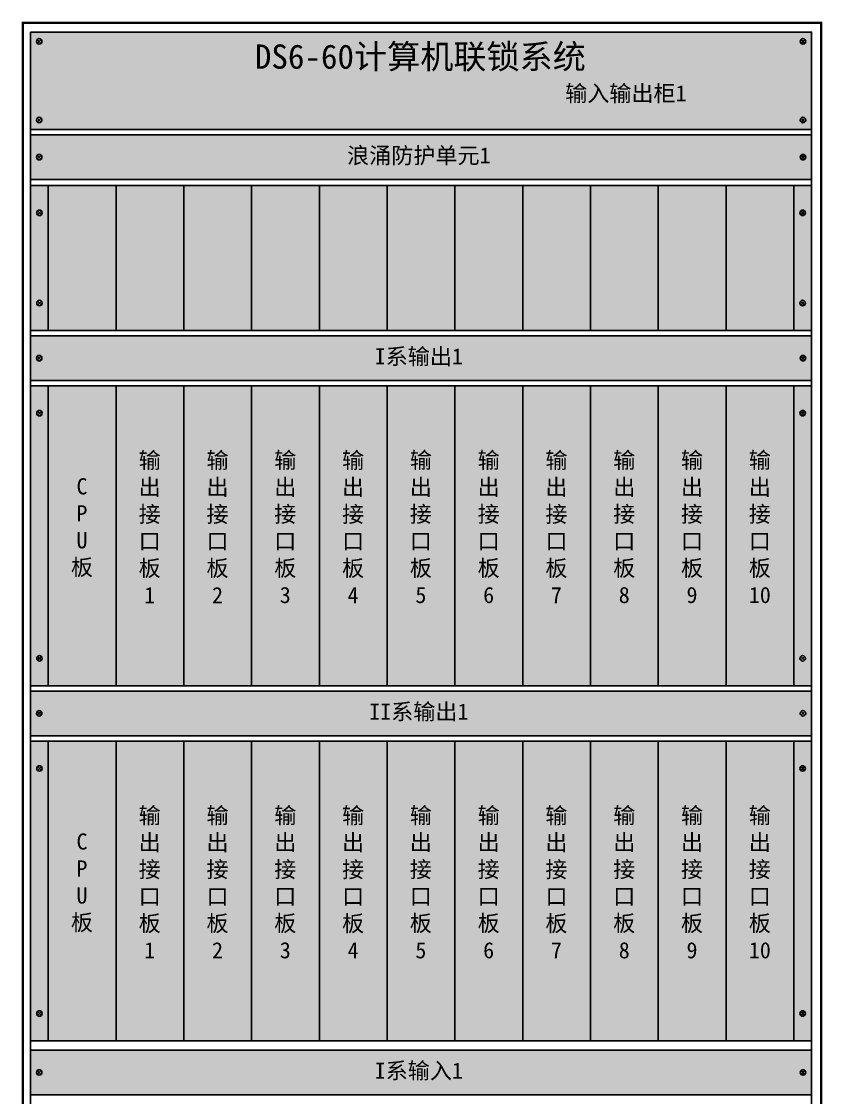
# Model space of a CAD drawing. Header units: millimetres. Extents: x 1211 to 4590, y 32 to 2478.
# Drawn here: x 3601 to 4590, y 1046 to 2376 of the extents above; entities that cross this region are included whole.
import ezdxf
from ezdxf.enums import TextEntityAlignment as Align

# ---------------------------------------------------------------- set-up
doc = ezdxf.new("R2010")
doc.units = ezdxf.units.MM
doc.styles.get("Standard").update_dxf_attribs({"font": 'simsun.ttc'})

msp = doc.modelspace()

# ---------------------------------------------------------------- hatches: boundary and pattern name
at = {"lineweight": -3, "ltscale": 0.1, "true_color": 0xeff3f7}
h = msp.add_hatch(color=7, dxfattribs=at)
h.dxf.hatch_style = 1
h.paths.add_polyline_path([(4576.8, 2242.5), (4576.8, 2362.8), (3611.7, 2362.8), (3611.7, 2242.5)])
h = msp.add_hatch(color=7, dxfattribs=at)
h.dxf.hatch_style = 1
h.paths.add_polyline_path([(3611.7, 2235.8), (3611.7, 2180.6), (4576.8, 2180.6), (4576.8, 2235.8)])
h = msp.add_hatch(color=7, dxfattribs=at)
h.dxf.hatch_style = 1
h.paths.add_polyline_path([(3633.6, 2173.2), (3611.7, 2173.2), (3611.7, 1994.1), (3633.6, 1994.1)])
h = msp.add_hatch(color=7, dxfattribs=at)
h.dxf.hatch_style = 1
h.paths.add_polyline_path([(3717.4, 2173.2), (3633.6, 2173.2), (3633.6, 1994.1), (3717.4, 1994.1)])
h = msp.add_hatch(color=7, dxfattribs=at)
h.dxf.hatch_style = 1
h.paths.add_polyline_path([(3801.1, 2173.2), (3717.4, 2173.2), (3717.4, 1994.1), (3801.1, 1994.1)])
h = msp.add_hatch(color=7, dxfattribs=at)
h.dxf.hatch_style = 1
h.paths.add_polyline_path([(3884.9, 2173.2), (3801.1, 2173.2), (3801.1, 1994.1), (3884.9, 1994.1)])
h = msp.add_hatch(color=7, dxfattribs=at)
h.dxf.hatch_style = 1
h.paths.add_polyline_path([(3968.6, 2173.2), (3884.9, 2173.2), (3884.9, 1994.1), (3968.6, 1994.1)])
h = msp.add_hatch(color=7, dxfattribs=at)
h.dxf.hatch_style = 1
h.paths.add_polyline_path([(4052.4, 2173.2), (3968.6, 2173.2), (3968.6, 1994.1), (4052.4, 1994.1)])
h = msp.add_hatch(color=7, dxfattribs=at)
h.dxf.hatch_style = 1
h.paths.add_polyline_path([(4136.1, 2173.2), (4052.4, 2173.2), (4052.4, 1994.1), (4136.1, 1994.1)])
h = msp.add_hatch(color=7, dxfattribs=at)
h.dxf.hatch_style = 1
h.paths.add_polyline_path([(4219.8, 2173.2), (4136.1, 2173.2), (4136.1, 1994.1), (4219.8, 1994.1)])
h = msp.add_hatch(color=7, dxfattribs=at)
h.dxf.hatch_style = 1
h.paths.add_polyline_path([(4303.6, 2173.2), (4219.8, 2173.2), (4219.8, 1994.1), (4303.6, 1994.1)])
h = msp.add_hatch(color=7, dxfattribs=at)
h.dxf.hatch_style = 1
h.paths.add_polyline_path([(4387.3, 2173.2), (4303.6, 2173.2), (4303.6, 1994.1), (4387.3, 1994.1)])
h = msp.add_hatch(color=7, dxfattribs=at)
h.dxf.hatch_style = 1
h.paths.add_polyline_path([(4471.1, 2173.2), (4387.3, 2173.2), (4387.3, 1994.1), (4471.1, 1994.1)])
h = msp.add_hatch(color=7, dxfattribs=at)
h.dxf.hatch_style = 1
h.paths.add_polyline_path([(4554.8, 2173.2), (4471.1, 2173.2), (4471.1, 1994.1), (4554.8, 1994.1)])
h = msp.add_hatch(color=7, dxfattribs=at)
h.dxf.hatch_style = 1
h.paths.add_polyline_path([(4576.8, 2173.2), (4554.9, 2173.2), (4554.9, 1994.1), (4576.8, 1994.1)])
h = msp.add_hatch(color=7, dxfattribs=at)
h.dxf.hatch_style = 1
h.paths.add_polyline_path([(4576.8, 1932.2), (4576.8, 1987.5), (3611.7, 1987.5), (3611.7, 1932.2)])
h = msp.add_hatch(color=7, dxfattribs=at)
h.dxf.hatch_style = 1
h.paths.add_polyline_path([(3633.6, 1925.5), (3611.7, 1925.5), (3611.7, 1555), (3633.6, 1555)])
h = msp.add_hatch(color=7, dxfattribs=at)
h.dxf.hatch_style = 1
h.paths.add_polyline_path([(3717.4, 1925.5), (3633.6, 1925.5), (3633.6, 1555), (3717.4, 1555)])
at = {"lineweight": -3, "ltscale": 0.1}
h = msp.add_hatch(color=150, dxfattribs=at)
h.dxf.hatch_style = 1
h.paths.add_polyline_path([(3801.1, 1925.5), (3717.4, 1925.5), (3717.4, 1555), (3801.1, 1555)])
h = msp.add_hatch(color=150, dxfattribs=at)
h.dxf.hatch_style = 1
h.paths.add_polyline_path([(3884.9, 1925.5), (3801.1, 1925.5), (3801.1, 1555), (3884.9, 1555)])
h = msp.add_hatch(color=150, dxfattribs=at)
h.dxf.hatch_style = 1
h.paths.add_polyline_path([(3968.6, 1925.5), (3884.9, 1925.5), (3884.9, 1555), (3968.6, 1555)])
h = msp.add_hatch(color=150, dxfattribs=at)
h.dxf.hatch_style = 1
h.paths.add_polyline_path([(4052.4, 1925.5), (3968.6, 1925.5), (3968.6, 1555), (4052.4, 1555)])
h = msp.add_hatch(color=150, dxfattribs=at)
h.dxf.hatch_style = 1
h.paths.add_polyline_path([(4136.1, 1925.5), (4052.4, 1925.5), (4052.4, 1555), (4136.1, 1555)])
h = msp.add_hatch(color=150, dxfattribs=at)
h.dxf.hatch_style = 1
h.paths.add_polyline_path([(4219.8, 1925.5), (4136.1, 1925.5), (4136.1, 1555), (4219.8, 1555)])
h = msp.add_hatch(color=150, dxfattribs=at)
h.dxf.hatch_style = 1
h.paths.add_polyline_path([(4303.6, 1925.5), (4219.8, 1925.5), (4219.8, 1555), (4303.6, 1555)])
h = msp.add_hatch(color=150, dxfattribs=at)
h.dxf.hatch_style = 1
h.paths.add_polyline_path([(4387.3, 1925.5), (4303.6, 1925.5), (4303.6, 1555), (4387.3, 1555)])
h = msp.add_hatch(color=150, dxfattribs=at)
h.dxf.hatch_style = 1
h.paths.add_polyline_path([(4471.1, 1925.5), (4387.3, 1925.5), (4387.3, 1555), (4471.1, 1555)])
h = msp.add_hatch(color=150, dxfattribs=at)
h.dxf.hatch_style = 1
h.paths.add_polyline_path([(4554.8, 1925.5), (4471.1, 1925.5), (4471.1, 1555), (4554.8, 1555)])
at = {"lineweight": -3, "ltscale": 0.1, "true_color": 0xeff3f7}
h = msp.add_hatch(color=7, dxfattribs=at)
h.dxf.hatch_style = 1
h.paths.add_polyline_path([(4576.8, 1925.5), (4554.9, 1925.5), (4554.9, 1555), (4576.8, 1555)])
h = msp.add_hatch(color=7, dxfattribs=at)
h.dxf.hatch_style = 1
h.paths.add_polyline_path([(4576.8, 1548.4), (3611.7, 1548.4), (3611.7, 1493.1), (4576.8, 1493.1)])
h = msp.add_hatch(color=7, dxfattribs=at)
h.dxf.hatch_style = 1
h.paths.add_polyline_path([(3633.6, 1486.5), (3611.7, 1486.5), (3611.7, 1116), (3633.6, 1116)])
h = msp.add_hatch(color=7, dxfattribs=at)
h.dxf.hatch_style = 1
h.paths.add_polyline_path([(3717.4, 1486.5), (3633.6, 1486.5), (3633.6, 1116), (3717.4, 1116)])
at = {"lineweight": -3, "ltscale": 0.1}
h = msp.add_hatch(color=150, dxfattribs=at)
h.dxf.hatch_style = 1
h.paths.add_polyline_path([(3801.1, 1486.5), (3717.4, 1486.5), (3717.4, 1116), (3801.1, 1116)])
h = msp.add_hatch(color=150, dxfattribs=at)
h.dxf.hatch_style = 1
h.paths.add_polyline_path([(3884.9, 1486.5), (3801.1, 1486.5), (3801.1, 1116), (3884.9, 1116)])
h = msp.add_hatch(color=150, dxfattribs=at)
h.dxf.hatch_style = 1
h.paths.add_polyline_path([(3968.6, 1486.5), (3884.9, 1486.5), (3884.9, 1116), (3968.6, 1116)])
h = msp.add_hatch(color=150, dxfattribs=at)
h.dxf.hatch_style = 1
h.paths.add_polyline_path([(4052.4, 1486.5), (3968.6, 1486.5), (3968.6, 1116), (4052.4, 1116)])
h = msp.add_hatch(color=150, dxfattribs=at)
h.dxf.hatch_style = 1
h.paths.add_polyline_path([(4136.1, 1486.5), (4052.4, 1486.5), (4052.4, 1116), (4136.1, 1116)])
h = msp.add_hatch(color=150, dxfattribs=at)
h.dxf.hatch_style = 1
h.paths.add_polyline_path([(4219.8, 1486.5), (4136.1, 1486.5), (4136.1, 1116), (4219.8, 1116)])
h = msp.add_hatch(color=150, dxfattribs=at)
h.dxf.hatch_style = 1
h.paths.add_polyline_path([(4303.6, 1486.5), (4219.8, 1486.5), (4219.8, 1116), (4303.6, 1116)])
h = msp.add_hatch(color=150, dxfattribs=at)
h.dxf.hatch_style = 1
h.paths.add_polyline_path([(4387.3, 1486.5), (4303.6, 1486.5), (4303.6, 1116), (4387.3, 1116)])
h = msp.add_hatch(color=150, dxfattribs=at)
h.dxf.hatch_style = 1
h.paths.add_polyline_path([(4471.1, 1486.5), (4387.3, 1486.5), (4387.3, 1116), (4471.1, 1116)])
h = msp.add_hatch(color=150, dxfattribs=at)
h.dxf.hatch_style = 1
h.paths.add_polyline_path([(4554.8, 1486.5), (4471.1, 1486.5), (4471.1, 1116), (4554.8, 1116)])
at = {"lineweight": -3, "ltscale": 0.1, "true_color": 0xeff3f7}
h = msp.add_hatch(color=7, dxfattribs=at)
h.dxf.hatch_style = 1
h.paths.add_polyline_path([(4576.8, 1486.5), (4554.9, 1486.5), (4554.9, 1116), (4576.8, 1116)])
h = msp.add_hatch(color=7, dxfattribs=at)
h.dxf.hatch_style = 1
h.paths.add_polyline_path([(4576.8, 1104.6), (3611.7, 1104.6), (3611.7, 1049.4), (4576.8, 1049.4)])

# ---------------------------------------------------------------- linework, layer by layer
at = {"color": 18, "lineweight": -3, "true_color": 0x000000}
for p, q in [((3620.9, 2349.7), (3624.1, 2352.8)), ((3620.9, 2352.8), (3624.1, 2349.7)), ((4567.7, 2349.7), (4564.5, 2352.8)), ((4567.7, 2352.8), (4564.5, 2349.7)), ((3620.9, 2255.7), (3624.1, 2252.5)), ((3620.9, 2252.5), (3624.1, 2255.7)), ((4567.7, 2255.7), (4564.5, 2252.5)), ((4567.7, 2252.5), (4564.5, 2255.7)), ((3620.9, 2206.6), (3624.1, 2209.8)), ((3620.9, 2209.8), (3624.1, 2206.6)), ((4567.7, 2206.6), (4564.5, 2209.8)), ((4567.7, 2209.8), (4564.5, 2206.6)), ((3621.2, 2137.8), (3624.4, 2141)), ((3621.2, 2141), (3624.4, 2137.8)), ((4567.3, 2137.8), (4564.1, 2141)), ((4567.3, 2141), (4564.1, 2137.8)), ((3621.2, 2029.5), (3624.4, 2026.3)), ((3621.2, 2026.3), (3624.4, 2029.5)), ((4567.3, 2029.5), (4564.1, 2026.3)), ((4567.3, 2026.3), (4564.1, 2029.5)), ((3620.9, 1958.2), (3624.1, 1961.4)), ((3620.9, 1961.4), (3624.1, 1958.2)), ((4567.7, 1958.2), (4564.5, 1961.4)), ((4567.7, 1961.4), (4564.5, 1958.2)), ((3621.2, 1890.2), (3624.4, 1893.4)), ((3621.2, 1893.4), (3624.4, 1890.2)), ((4567.3, 1890.2), (4564.1, 1893.4)), ((4567.3, 1893.4), (4564.1, 1890.2)), ((3621.2, 1590.4), (3624.4, 1587.2)), ((3621.2, 1587.2), (3624.4, 1590.4)), ((4567.3, 1590.4), (4564.1, 1587.2)), ((4567.3, 1587.2), (4564.1, 1590.4)), ((3620.9, 1519.2), (3624.1, 1522.4)), ((3620.9, 1522.4), (3624.1, 1519.2)), ((4567.7, 1519.2), (4564.5, 1522.4)), ((4567.7, 1522.4), (4564.5, 1519.2)), ((3621.2, 1451.1), (3624.4, 1454.3)), ((3621.2, 1454.3), (3624.4, 1451.1)), ((4567.3, 1451.1), (4564.1, 1454.3)), ((4567.3, 1454.3), (4564.1, 1451.1)), ((3621.2, 1151.4), (3624.4, 1148.2)), ((3621.2, 1148.2), (3624.4, 1151.4)), ((4567.3, 1151.4), (4564.1, 1148.2)), ((4567.3, 1148.2), (4564.1, 1151.4)), ((3620.9, 1075.4), (3624.1, 1078.6)), ((3620.9, 1078.6), (3624.1, 1075.4)), ((4567.7, 1075.4), (4564.5, 1078.6)), ((4567.7, 1078.6), (4564.5, 1075.4))]:
    msp.add_line(p, q, dxfattribs=at)
at = {"color": 18, "lineweight": -3, "ltscale": 0.1, "true_color": 0x000000}
for p, q in [((3633.6, 2173.2), (3633.6, 1994.1)), ((3717.4, 2173.2), (3717.4, 1994.1)), ((3801.1, 2173.2), (3801.1, 1994.1)), ((3884.9, 2173.2), (3884.9, 1994.1)), ((3968.6, 2173.2), (3968.6, 1994.1)), ((4052.4, 2173.2), (4052.4, 1994.1)), ((4136.1, 2173.2), (4136.1, 1994.1)), ((4219.8, 2173.2), (4219.8, 1994.1)), ((4303.6, 2173.2), (4303.6, 1994.1)), ((4387.3, 2173.2), (4387.3, 1994.1)), ((4471.1, 2173.2), (4471.1, 1994.1)), ((4554.8, 2173.2), (4554.8, 1994.1)), ((3633.6, 1925.5), (3633.6, 1555)), ((3717.4, 1925.5), (3717.4, 1555)), ((3801.1, 1925.5), (3801.1, 1555)), ((3884.9, 1925.5), (3884.9, 1555)), ((3968.6, 1925.5), (3968.6, 1555)), ((4052.4, 1925.5), (4052.4, 1555)), ((4136.1, 1925.5), (4136.1, 1555)), ((4219.8, 1925.5), (4219.8, 1555)), ((4303.6, 1925.5), (4303.6, 1555)), ((4387.3, 1925.5), (4387.3, 1555)), ((4471.1, 1925.5), (4471.1, 1555)), ((4554.8, 1925.5), (4554.8, 1555)), ((3633.6, 1486.5), (3633.6, 1116)), ((3717.4, 1486.5), (3717.4, 1116)), ((3801.1, 1486.5), (3801.1, 1116)), ((3884.9, 1486.5), (3884.9, 1116)), ((3968.6, 1486.5), (3968.6, 1116)), ((4052.4, 1486.5), (4052.4, 1116)), ((4136.1, 1486.5), (4136.1, 1116)), ((4219.8, 1486.5), (4219.8, 1116)), ((4303.6, 1486.5), (4303.6, 1116)), ((4387.3, 1486.5), (4387.3, 1116)), ((4471.1, 1486.5), (4471.1, 1116)), ((4554.8, 1486.5), (4554.8, 1116))]:
    msp.add_line(p, q, dxfattribs=at)
at = {"lineweight": 70, "ltscale": 0.1, "const_width": 3}
msp.add_lwpolyline([(4588.7, 2374.4), (4588.7, 34.1), (3602.2, 34.1), (3602.2, 2374.4)], close=True, dxfattribs=at)
at = {"color": 7, "lineweight": -3, "ltscale": 0.1}
for points in [[(3611.7, 2362.8), (4576.8, 2362.8), (4576.8, 44), (3611.7, 44)], [(3611.7, 2362.8), (4576.8, 2362.8), (4576.8, 2242.5), (3611.7, 2242.5)], [(3611.7, 2235.8), (4576.8, 2235.8), (4576.8, 2180.6), (3611.7, 2180.6)], [(3611.7, 2173.2), (4576.8, 2173.2), (4576.8, 1994.1), (3611.7, 1994.1)], [(3611.7, 1987.5), (4576.8, 1987.5), (4576.8, 1932.2), (3611.7, 1932.2)], [(3611.7, 1925.5), (4576.8, 1925.5), (4576.8, 1555), (3611.7, 1555)], [(3611.7, 1548.4), (4576.8, 1548.4), (4576.8, 1493.1), (3611.7, 1493.1)], [(3611.7, 1486.5), (4576.8, 1486.5), (4576.8, 1116), (3611.7, 1116)], [(3611.7, 1104.6), (4576.8, 1104.6), (4576.8, 1049.4), (3611.7, 1049.4)]]:
    msp.add_lwpolyline(points, close=True, dxfattribs=at)
at = {"color": 7, "lineweight": -3, "ltscale": 0.1, "true_color": 0xeff3f7}
for points in [[(3611.7, 2173.2), (3633.6, 2173.2), (3633.6, 1994.1), (3611.7, 1994.1)], [(4554.9, 2173.2), (4576.8, 2173.2), (4576.8, 1994.1), (4554.9, 1994.1)], [(3611.7, 1925.5), (3633.6, 1925.5), (3633.6, 1555), (3611.7, 1555)], [(4554.9, 1925.5), (4576.8, 1925.5), (4576.8, 1555), (4554.9, 1555)], [(3611.7, 1486.5), (3633.6, 1486.5), (3633.6, 1116), (3611.7, 1116)], [(4554.9, 1486.5), (4576.8, 1486.5), (4576.8, 1116), (4554.9, 1116)]]:
    msp.add_lwpolyline(points, close=True, dxfattribs=at)
at = {"color": 18, "lineweight": -3, "true_color": 0x000000}
for centre in [(3622.5, 2351.3), (4566.1, 2351.3), (3622.5, 2254.1), (4566.1, 2254.1), (3622.5, 2208.2), (4566.1, 2208.2), (3622.8, 2139.4), (4565.7, 2139.4), (3622.8, 2027.9), (4565.7, 2027.9), (3622.5, 1959.8), (4566.1, 1959.8), (3622.8, 1891.8), (4565.7, 1891.8), (3622.8, 1588.8), (4565.7, 1588.8), (3622.5, 1520.8), (4566.1, 1520.8), (3622.8, 1452.7), (4565.7, 1452.7), (3622.8, 1149.8), (4565.7, 1149.8), (3622.5, 1077), (4566.1, 1077)]:
    msp.add_circle(centre, 3.39, dxfattribs=at)

# ---------------------------------------------------------------- texts
at = {"color": 18, "ltscale": 0.1, "true_color": 0x000000}
msp.add_text('DS6-60计算机联锁系统', height=30, dxfattribs=at).set_placement((4093.4, 2332.5), align=Align.MIDDLE_CENTER)
at = {"color": 18, "ltscale": 0.1, "true_color": 0x010101}
for s, p in [('输入输出柜1', (4347.3, 2287.1)), ('浪涌防护单元1', (4091.5, 2210.4)), ('I系输出1', (4091.5, 1962)), ('II系输出1', (4091.5, 1522.9)), ('I系输入1', (4091.5, 1079.2))]:
    msp.add_text(s, height=20, dxfattribs=at).set_placement(p, align=Align.MIDDLE_CENTER)
at = {"color": 18, "lineweight": -3, "ltscale": 0.1, "true_color": 0x000000, "char_height": 20, "attachment_point": 5}
for s, insert in [('输出接口\\P板\\P1', (3759, 1750.3)), ('输出接口\\P板\\P2', (3842.8, 1750.3)), ('输出接口\\P板\\P3', (3926.5, 1750.3)), ('输出接口\\P板\\P4', (4010.3, 1750.3)), ('输出接口\\P板\\P5', (4094, 1750.3)), ('输出接口\\P板\\P6', (4177.8, 1750.3)), ('输出接口\\P板\\P7', (4261.5, 1750.3)), ('输出接口\\P板\\P8', (4345.3, 1750.3)), ('输出接口\\P板\\P9', (4429, 1750.3)), ('输出接口\\P板\\P10', (4512.8, 1750.3)), ('C\\PP\\PU\\P板', (3675.3, 1750.3)), ('输出接口\\P板\\P1', (3759, 1311.3)), ('输出接口\\P板\\P2', (3842.8, 1311.3)), ('输出接口\\P板\\P3', (3926.5, 1311.2)), ('输出接口\\P板\\P4', (4010.3, 1311.2)), ('输出接口\\P板\\P5', (4094, 1311.2)), ('输出接口\\P板\\P6', (4177.8, 1311.2)), ('输出接口\\P板\\P7', (4261.5, 1311.2)), ('输出接口\\P板\\P8', (4345.3, 1311.2)), ('输出接口\\P板\\P9', (4429, 1311.2)), ('输出接口\\P板\\P10', (4512.8, 1311.2)), ('C\\PP\\PU\\P板', (3675.3, 1311.3))]:
    msp.add_mtext_dynamic_manual_height_columns(s, width=37.014, gutter_width=12.5, heights=[315.8], dxfattribs=dict(at, insert=insert))

doc.saveas('drawing.dxf')
